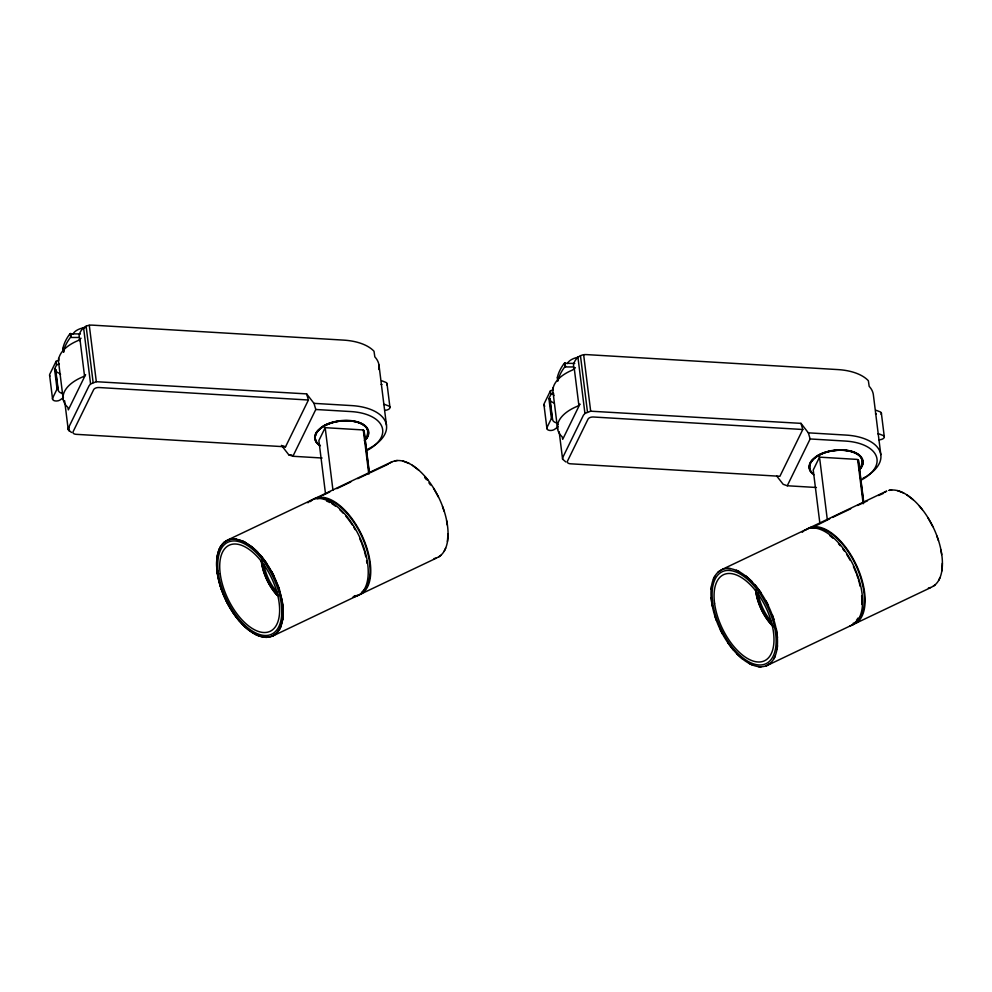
<?xml version="1.0" encoding="UTF-8"?>
<svg xmlns="http://www.w3.org/2000/svg" width="992" height="992" viewBox="0 0 992 992"><rect width="100%" height="100%" fill="white"/><g stroke="black" fill="none" stroke-linecap="round" stroke-linejoin="round"><path stroke-width="1.49" d="M447.987 533.758L447.417 541.52M942.338 563.233L941.768 571.008M216.826 559.947L217.273 556.227M282.732 619.975L283.179 616.268M711.177 589.422L711.624 585.714M777.096 649.462L777.53 645.742M71.498 432.475L68.237 429.672L68.473 427.85L89.082 385.727L90.582 383.978L96.323 381.709L306.627 393.886L313.993 403.36L315.791 409.485L292.9 456.27L288.808 454.832L281.455 445.358M364.064 431.198L362.564 429.908L325.178 427.676L318.878 440.547L325.525 493.942M565.849 461.95L562.588 459.16L562.836 457.324L583.432 415.214L584.945 413.453L590.674 411.196L800.978 423.361L808.344 432.834L810.142 438.96L787.264 485.758L783.172 484.307L776.724 476.024M858.427 460.685L856.914 459.383L819.528 457.163L813.229 470.022L819.888 523.429M233.256 538.842L236.071 539.016M727.607 568.329L730.422 568.503M219.034 549.704L220.348 546.939M279.67 629.275L280.972 626.51M444.317 550.907L445.644 548.13M713.384 579.179L714.699 576.414M774.02 658.75L775.322 655.997M938.68 580.382L939.994 577.604M58.54 358.422L58.764 360.245L56.085 361.336L49.786 374.207A6.312 3.36 -7.1 0 0 49.898 376.104M63.438 397.618L59.756 400.173A4.328 2.306 -7.1 0 1 52.849 399.751A6.312 3.36 -7.1 0 1 52.737 397.854L57.052 389.038L54.56 369.036L56.544 364.982L56.085 361.336M308.425 400.012L98.989 387.525A4.328 2.306 -7.1 0 0 93.682 389.62L73.086 431.731A4.328 2.306 -7.1 0 0 76.099 434.322L285.535 446.809L308.425 400.012L306.627 393.886M552.891 387.909L553.139 389.757L550.436 390.823L544.149 403.682A6.312 3.36 -7.1 0 0 544.248 405.592A4.328 2.306 -7.1 0 0 544.782 406.125M558.062 426.424A9.04 4.811 -7.1 0 1 557.789 427.093L554.119 429.648A4.328 2.306 -7.1 0 1 547.2 429.238A6.312 3.36 -7.1 0 1 547.088 427.329L551.403 418.525L548.911 398.511L550.895 394.456L550.436 390.823M802.788 429.499L779.898 476.284L570.45 463.797A4.328 2.306 -7.1 0 1 567.436 461.206L588.045 419.095A4.328 2.306 -7.1 0 1 593.34 417L802.788 429.499L800.978 423.361M859.308 469.7C873.642 445.408 826.026 446.809 815.35 457.349M63.302 399.85L58.764 363.469A41.044 21.874 -7.1 0 1 78.182 340.529L81.059 338.222M84.518 375.881L85.585 374.604L68.336 409.87L67.816 407.352A41.044 21.874 -7.1 0 1 82.708 376.91L84.518 375.881L79.98 339.487M554.007 395.597A41.044 21.874 -7.1 0 1 572.533 370.016L575.41 367.697M578.869 405.356L579.948 404.079L562.7 439.344L562.179 436.827A41.044 21.874 -7.1 0 1 577.059 406.398L578.869 405.356L574.331 368.974M378.919 369.532A47.666 25.395 -7.1 0 0 374.827 356.86L374.009 351.255A47.666 25.395 -7.1 0 0 343.641 340.12L92.653 325.153C86.056 324.409 80.55 328.972 79.124 335.333L79.794 340.802M880.809 454.584L873.332 394.556A47.666 25.395 -7.1 0 0 869.178 386.334L868.36 380.73A47.666 25.395 -7.1 0 0 837.992 369.594L587.004 354.628C580.407 353.896 574.914 358.447 573.475 364.82L573.984 368.912M318.531 430.131C314.142 433.442 314.166 441.056 318.01 443.87M812.882 459.606C808.84 463.053 808.046 469.948 812.485 473.42A26.734 14.248 -7.1 0 1 836.665 450.393A26.734 14.248 -7.1 0 1 859.221 469.786M320.577 496.756L321.433 495.938M814.928 526.244L829.746 518.779M364.374 440.746C380.816 416.33 331.117 416.987 321.024 427.949M80.377 333.932L69.924 333.833A92.07 49.067 -7.1 0 0 62.98 348.031L63.488 351.937M79.298 337.478L70.382 337.466A92.07 49.067 -7.1 0 0 63.426 351.676M574.728 363.419L564.274 363.308A92.07 49.067 -7.1 0 0 557.33 377.518L557.789 381.151A92.07 49.067 -7.1 0 1 564.733 366.941L573.649 366.966M438.786 556.896L440.882 555.309M933.137 586.371L935.233 584.796M223.746 542.562L228.11 539.834M276.26 633.652L271.895 636.38M718.109 572.037L722.461 569.309M770.61 663.127L766.258 665.855M313.373 499.236L392.001 461.739M272.081 636.343L358.881 594.989M807.736 528.711L886.352 491.214M766.432 665.818L853.232 624.476M228.247 539.722L310.856 500.439M322.834 495.268L329.815 491.945M336.784 488.634L350.746 481.988M357.728 478.665L367.486 474.015M370.289 472.688L388.43 464.058M361.41 593.786L436.331 558.149M722.61 569.197L805.206 529.914M832.536 517.44L850.677 508.809M857.658 505.486L867.43 500.836M878.59 495.529L883.178 493.508M855.761 623.261L930.682 587.636M56.544 364.982L59.284 363.89M550.895 394.456L553.648 393.365M266.749 637.372L263.934 637.199M761.112 666.847L758.297 666.674M394.642 460.871L397.284 460.486M888.993 490.346L891.647 489.974M313.993 403.36L351.8 405.604A47.666 25.395 -7.1 0 1 385.801 422.518A47.666 25.395 -7.1 0 1 367.462 449.339M808.344 432.834L846.151 435.091A47.666 25.395 -7.1 0 1 866.834 476.048M315.791 409.485L351.106 411.581A43.326 23.089 -7.1 0 1 381.87 426.572A43.326 23.089 -7.1 0 1 366.544 450.74M810.142 438.96L845.457 441.068A43.326 23.089 -7.1 0 1 876.221 456.047A43.326 23.089 -7.1 0 1 860.895 480.227M288.808 454.832L291.834 455.006M292.9 456.27L322.078 458.019M787.264 485.758L816.428 487.494M548.911 398.511L550.138 399.33A8.457 4.514 -7.1 0 0 552.246 402.182A9.04 4.811 -7.1 0 1 554.119 403.099M54.56 369.036L55.788 369.842A8.457 4.514 -7.1 0 0 57.896 372.694A9.04 4.811 -7.1 0 1 60.574 374.344M551.403 418.525L552.631 419.331A8.457 4.514 -7.1 0 0 554.739 422.195A9.04 4.811 -7.1 0 1 556.611 423.113M57.052 389.038L58.28 389.856A8.457 4.514 -7.1 0 0 60.388 392.708A9.04 4.811 -7.1 0 1 63.066 394.345M876.196 410.304L880.338 411.916A4.328 2.306 -7.1 0 1 881.032 414.296M381.846 380.816L385.987 382.428A4.328 2.306 -7.1 0 1 386.682 384.822M557.392 377.778L558.112 378.076M63.029 348.304L63.761 348.601M897.388 490.569L903.563 492.962M403.037 461.094L409.2 463.487M282.807 445.842L285.535 446.809M736.399 570.177L739.511 571.665M749.208 663.512L752.32 665M242.048 540.702L245.16 542.19M254.845 634.024L257.957 635.512M906.738 494.797L913.124 499.695M412.387 465.322L418.773 470.208M745.835 575.868L752.11 581.585M742.872 659.308L736.61 653.592M251.484 546.394L257.759 552.098M248.521 629.821L242.246 624.104M812.485 473.42L812.361 473.345A26.796 14.285 -7.1 0 1 836.665 450.306A26.796 14.285 -7.1 0 1 859.283 469.749M919.361 506.032L922.349 509.677M425.01 476.557L427.998 480.202M755.16 584.945L760.926 592.509M733.559 650.231L727.793 642.655M260.797 555.458L266.575 563.034M239.208 620.756L233.43 613.18M927.929 517.75L932.815 526.603M433.578 488.262L438.464 497.128M766.097 600.991L768.403 605.48M720.316 629.697L722.622 634.173M271.746 571.516L274.04 575.992M225.965 600.21L228.259 604.698M936.832 535.928L938.469 540.652M442.482 506.453L444.106 511.178M772.334 614.73L773.921 619.417M714.798 615.747L716.385 620.434M277.971 585.255L279.57 589.942M220.435 586.272L222.034 590.959M940.9 550.027L941.681 554.59M446.549 520.552L447.33 525.103M776.29 628.705L777.517 637.583M712.417 606.472L711.202 597.581M281.939 599.23L283.154 608.108M218.066 576.984L216.851 568.106M881.342 412.994L884.281 436.641M858.477 460.226L863.809 502.944M858.216 459.817L863.536 502.535M857.671 459.519L863.176 503.775M819.528 457.163L827.316 519.709M583.656 354.801L590.674 411.196M580.456 355.657L587.487 412.04M577.914 357.058L584.945 413.453M565.043 362.911L565.502 366.544M564.584 363.06L565.043 366.705M557.665 377.989L557.975 380.407M559.166 431.718L562.588 459.16M553.127 392.944L557.653 429.325M550.002 398.908L552.494 418.909M549.68 398.66L552.172 418.661M543.988 404.984L546.939 428.631M386.992 383.507L389.93 407.166M378.981 365.068L386.458 425.109M364.126 430.739L369.26 471.944M363.866 430.342L369.185 473.06M363.308 430.044L368.826 474.288M325.178 427.676L332.965 490.234M89.292 325.314L96.323 381.709M86.106 326.17L93.136 382.565M83.564 327.583L90.582 383.978M70.692 333.424L71.139 337.069M70.234 333.585L70.68 337.218M63.314 348.502L63.773 352.148M68.721 426.734L69.291 431.297M64.629 400.718L68.237 429.672M55.651 369.421L58.144 389.434M55.329 369.173L57.821 389.186M49.637 375.497L52.576 399.144M773.128 626.324A34.794 17.658 64.5 0 1 755.73 589.905M773.301 626.746A35.092 17.806 64.5 0 1 755.569 590.029M772.111 624.476A34.447 17.484 64.5 0 1 756.549 592.05M771.28 621.513A32.029 16.256 64.5 0 1 757.987 592.385M805.727 530.187A53.072 26.933 64.5 0 1 855.414 563.084A53.072 26.933 64.5 0 1 852.388 624.737M802.28 532.258A53.072 26.933 64.5 0 1 852.351 563.208A53.072 26.933 64.5 0 1 849.859 625.94M829.721 535.568A51.993 26.387 64.5 0 1 833.057 538.296M838.513 543.728A51.993 26.387 64.5 0 1 840.212 545.674M842.692 548.774A51.993 26.387 64.5 0 1 844.291 550.944M846.622 554.354A51.993 26.387 64.5 0 1 850.218 560.368M853.43 566.68A51.993 26.387 64.5 0 1 856.195 573.202M856.679 574.517A51.993 26.387 64.5 0 1 858.043 578.472M858.452 579.787A51.993 26.387 64.5 0 1 860.163 586.334M861.639 595.795A51.993 26.387 64.5 0 1 861.763 604.475M857.981 618.09A51.993 26.387 64.5 0 1 856.456 620.26M811.53 528.24A51.993 26.387 64.5 0 1 856.927 567.635A51.993 26.387 64.5 0 1 853.108 623.36M889.179 490.395A52.923 26.846 64.5 0 1 935.989 533.522A52.923 26.846 64.5 0 1 928.4 588.045M884.467 492.491A52.923 26.846 64.5 0 1 886.724 491.214M567.3 363.58A14.086 7.502 -7.1 0 1 578.373 357.17M557.43 423.832A9.04 4.811 -7.1 0 1 557.938 424.638M865.644 476.768A47.666 25.395 -7.1 0 1 863.127 478.156M813.837 474.833A27.193 14.483 -7.1 0 1 833.925 450.256A27.193 14.483 -7.1 0 1 860.51 468.67M875.452 413.9A9.04 4.811 -7.1 0 1 876.308 413.912M878.999 439.828A6.312 3.36 -7.1 0 0 881.367 439.456A4.328 2.306 -7.1 0 0 883.277 435.562L879.135 433.95A9.04 4.811 -7.1 0 0 877.945 433.913M276.756 594.729A34.794 17.658 64.5 0 1 261.38 560.418M277.177 595.448A35.092 17.806 64.5 0 1 261.206 560.542M278.479 595.758A34.447 17.484 64.5 0 1 261.938 560.492M276.929 592.038A32.029 16.256 64.5 0 1 263.971 564.969M310.446 501.58A53.072 26.933 64.5 0 1 362.105 535.779A53.072 26.933 64.5 0 1 354.268 595.808M424.861 477.772A50.914 25.829 64.5 0 1 426.51 479.731M428.916 482.831A50.914 25.829 64.5 0 1 430.466 485.001M307.929 502.783A53.072 26.933 64.5 0 1 359.067 535.891A53.072 26.933 64.5 0 1 353.04 596.924M326.542 501.022A51.993 26.387 64.5 0 1 329.815 502.535M332.022 503.8A51.993 26.387 64.5 0 1 335.37 506.094M339.81 509.814A51.993 26.387 64.5 0 1 343.306 513.31M345.861 516.2A51.993 26.387 64.5 0 1 352.259 524.88M353.747 527.236A51.993 26.387 64.5 0 1 355.173 529.654M359.662 538.495A51.993 26.387 64.5 0 1 361.324 542.413M361.832 543.728A51.993 26.387 64.5 0 1 364.089 550.312M364.473 551.626A51.993 26.387 64.5 0 1 365.8 556.859M366.556 560.703A51.993 26.387 64.5 0 1 366.941 563.233M317.167 498.765A51.993 26.387 64.5 0 1 361.1 534.936A51.993 26.387 64.5 0 1 361.919 592.15M390.116 463.016A52.923 26.846 64.5 0 1 439.642 499.385A52.923 26.846 64.5 0 1 434.05 558.57M72.949 334.093A14.086 7.502 -7.1 0 1 86.267 327.372M319.474 445.358A27.193 14.483 -7.1 0 1 339.574 420.782A27.193 14.483 -7.1 0 1 366.16 439.183M364.87 440.299A26.734 14.248 -7.1 0 0 357.938 422.48A26.734 14.248 -7.1 0 0 323.094 426.734A26.796 14.285 -7.1 0 0 320.379 445.718A26.734 14.248 -7.1 0 1 323.094 426.734A26.796 14.285 -7.1 0 1 357.976 422.406A26.796 14.285 -7.1 0 1 364.92 440.274M381.102 384.425A9.04 4.811 -7.1 0 1 381.945 384.437M384.648 410.353A6.312 3.36 -7.1 0 0 387.016 409.981A4.328 2.306 -7.1 0 0 388.926 406.075L384.784 404.463A9.04 4.811 -7.1 0 0 383.594 404.426M711.772 601.673L711.661 601.958A52.923 26.858 64.5 0 0 766.072 665.818A52.923 26.858 64.5 0 0 754.999 585.082A52.923 26.858 64.5 0 0 711.599 602.057L711.772 601.673M712.442 600.495A50.914 25.829 64.5 0 0 763.89 664.466A50.914 25.829 64.5 0 0 755.954 588.169A50.914 25.829 64.5 0 0 712.442 600.495M714.575 603.334A47.666 24.18 64.5 0 0 763.493 661.205A47.666 24.18 64.5 0 0 753.957 588.702A47.666 24.18 64.5 0 0 714.575 603.334M218.091 571.02A50.914 25.829 64.5 0 0 269.539 634.979A50.914 25.829 64.5 0 0 261.603 558.694A50.914 25.829 64.5 0 0 218.091 571.02M220.224 573.86A47.666 24.18 64.5 0 0 269.13 631.73A47.666 24.18 64.5 0 0 259.606 559.228A47.666 24.18 64.5 0 0 220.224 573.86M217.248 572.57A52.923 26.858 64.5 0 0 271.721 636.343A52.923 26.858 64.5 0 0 260.636 555.594A52.923 26.858 64.5 0 0 217.248 572.57M217.26 572.669A52.737 26.759 64.5 0 0 271.548 636.219A52.737 26.759 64.5 0 0 260.512 555.756A52.737 26.759 64.5 0 0 217.26 572.669"/></g></svg>
